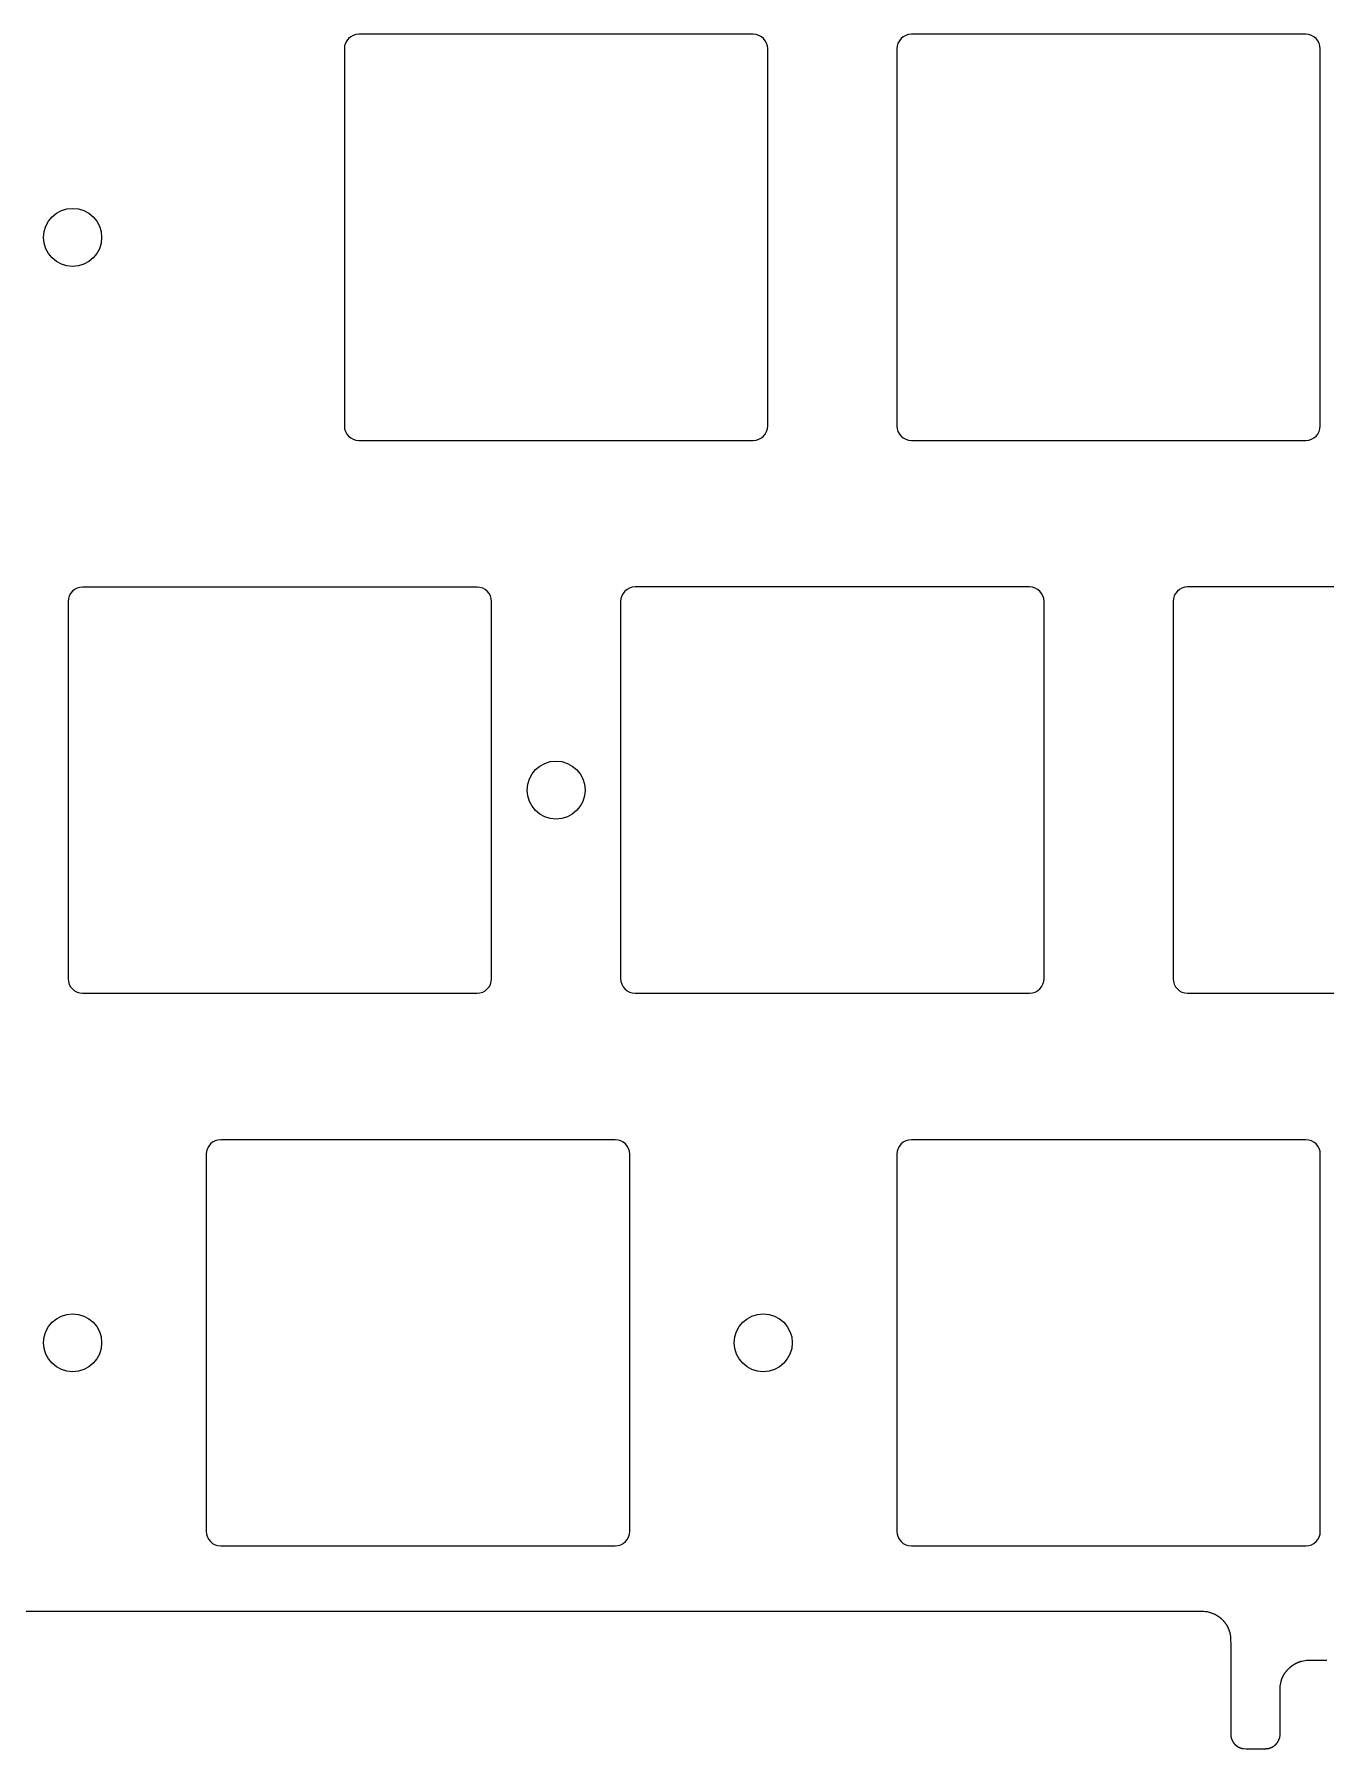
# Model space of a CAD drawing. Header units: millimetres. Extents: x -9 to 276, y -90 to 14.
# Drawn here: x 15.3 to 59.9, y -90.2 to -31.1 of the extents above; entities that cross this region are included whole.
import ezdxf

# ---------------------------------------------------------------- set-up
doc = ezdxf.new("R2010")
doc.units = ezdxf.units.MM
doc.layers.add('BLACK', color=7, linetype='CONTINUOUS')

msp = doc.modelspace()

# ---------------------------------------------------------------- linework, layer by layer
at = {"layer": 'BLACK', "linetype": 'Continuous'}
for p, q in [((40.13895, -31.10205), (26.53895, -31.10205)), ((59.18895, -31.10205), (45.58895, -31.10205)), ((26.03895, -31.60205), (26.03895, -44.60205)), ((40.63895, -44.60205), (40.63895, -31.60205)), ((45.08895, -31.60205), (45.08895, -44.60205)), ((59.68895, -44.60205), (59.68895, -31.60205)), ((26.53895, -45.10205), (40.13895, -45.10205)), ((45.58895, -45.10205), (59.18895, -45.10205)), ((30.614675, -50.1541), (17.014676, -50.1541)), ((49.66395, -50.15205), (36.06395, -50.15205)), ((68.71395, -50.15205), (55.11395, -50.15205)), ((16.514675, -50.654101), (16.514675, -63.654099)), ((31.114675, -63.6541), (31.114675, -50.6541)), ((35.56395, -50.65205), (35.56395, -63.65205)), ((50.16395, -63.65205), (50.16395, -50.65205)), ((54.61395, -50.65205), (54.61395, -63.65205)), ((17.014676, -64.1541), (30.614675, -64.1541)), ((36.06395, -64.15205), (49.66395, -64.15205)), ((55.11395, -64.15205), (68.71395, -64.15205)), ((21.277175, -69.704101), (21.277175, -82.704099)), ((35.377175, -69.2041), (21.777176, -69.2041)), ((35.877175, -82.7041), (35.877175, -69.7041)), ((45.089675, -69.704101), (45.089675, -82.704099)), ((59.189675, -69.2041), (45.589676, -69.2041)), ((59.689675, -82.7041), (59.689675, -69.7041)), ((21.777176, -83.2041), (35.377175, -83.2041)), ((45.589676, -83.2041), (59.189675, -83.2041)), ((15.023245, -85.45), (16.024616, -85.45)), ((16.024616, -85.45), (16.793352, -85.45)), ((16.793352, -85.45), (17.761063, -85.45)), ((17.761063, -85.45), (18.92775, -85.45)), ((18.92775, -85.45), (19.58571, -85.45)), ((19.58571, -85.45), (20.293413, -85.45)), ((20.293413, -85.45), (21.05086, -85.45)), ((21.05086, -85.45), (21.448238, -85.45)), ((21.448238, -85.45), (21.65159, -85.45)), ((21.65159, -85.45), (21.858052, -85.45)), ((21.858052, -85.45), (21.966624, -85.45)), ((21.966624, -85.45), (22.075196, -85.45)), ((22.075196, -85.45), (22.29234, -85.45)), ((22.29234, -85.45), (22.726628, -85.45)), ((22.726628, -85.45), (23.160916, -85.45)), ((23.160916, -85.45), (23.595205, -85.45)), ((23.595205, -85.45), (24.463781, -85.45)), ((24.463781, -85.45), (25.332357, -85.45)), ((25.332357, -85.45), (27.06951, -85.45)), ((27.06951, -85.45), (28.806663, -85.45)), ((28.806663, -85.45), (30.543816, -85.45)), ((30.543816, -85.45), (32.280969, -85.45)), ((32.280969, -85.45), (35.755274, -85.45)), ((35.755274, -85.45), (39.22958, -85.45)), ((39.22958, -85.45), (42.703886, -85.45)), ((42.703886, -85.45), (46.178192, -85.45)), ((46.178192, -85.45), (47.915344, -85.45)), ((47.915344, -85.45), (49.652497, -85.45)), ((49.652497, -85.45), (50.521074, -85.45)), ((50.521074, -85.45), (51.823522, -85.45)), ((51.823522, -85.45), (52.258129, -85.45)), ((52.258129, -85.45), (52.692515, -85.45)), ((52.692515, -85.45), (52.909659, -85.45)), ((52.909659, -85.45), (53.018231, -85.45)), ((53.018231, -85.45), (53.126803, -85.45)), ((53.126803, -85.45), (53.302312, -85.45)), ((53.302312, -85.45), (53.468869, -85.45)), ((53.468869, -85.45), (53.775127, -85.45)), ((53.775127, -85.45), (54.280219, -85.45)), ((54.280219, -85.45), (54.479052, -85.45)), ((54.479052, -85.45), (54.642076, -85.45)), ((54.642076, -85.45), (54.769293, -85.45)), ((54.769293, -85.45), (54.819473, -85.45)), ((54.819473, -85.45), (54.841206, -85.45)), ((54.841206, -85.45), (54.842991, -85.45)), ((54.842991, -85.45), (54.860701, -85.45)), ((54.860701, -85.45), (54.862989, -85.45)), ((54.862989, -85.45), (54.956276, -85.450017)), ((54.956276, -85.450017), (55.046066, -85.45007)), ((55.046066, -85.45007), (55.208294, -85.450279)), ((55.208294, -85.450279), (55.463333, -85.451114)), ((55.463333, -85.451114), (55.621313, -85.453218)), ((55.621313, -85.453218), (55.630138, -85.453626)), ((55.630138, -85.453626), (55.638866, -85.454106)), ((55.638866, -85.454106), (55.647953, -85.454681)), ((55.647953, -85.454681), (55.658258, -85.455405)), ((55.658258, -85.455405), (55.670674, -85.456333)), ((55.670674, -85.456333), (55.670972, -85.456356)), ((55.670972, -85.456356), (55.677592, -85.456856)), ((55.677592, -85.456856), (55.726267, -85.460544)), ((55.726267, -85.460544), (55.786944, -85.467203)), ((55.786944, -85.467203), (55.860057, -85.483916)), ((55.860057, -85.483916), (56.017584, -85.540699)), ((56.017584, -85.540699), (56.025515, -85.544362)), ((56.025515, -85.544362), (56.033437, -85.54811)), ((56.033437, -85.54811), (56.041347, -85.55194)), ((56.041347, -85.55194), (56.049243, -85.555853)), ((56.049243, -85.555853), (56.057125, -85.559847)), ((56.057125, -85.559847), (56.064989, -85.563923)), ((56.064989, -85.563923), (56.072834, -85.568079)), ((56.072834, -85.568079), (56.080657, -85.572314)), ((56.080657, -85.572314), (56.088458, -85.576628)), ((56.088458, -85.576628), (56.092349, -85.578814)), ((56.092349, -85.578814), (56.096234, -85.581019)), ((56.096234, -85.581019), (56.100112, -85.583244)), ((56.100112, -85.583244), (56.103983, -85.585487)), ((56.103983, -85.585487), (56.107847, -85.58775)), ((56.107847, -85.58775), (56.111703, -85.590032)), ((56.111703, -85.590032), (56.115552, -85.592332)), ((56.115552, -85.592332), (56.119393, -85.59465)), ((56.119393, -85.59465), (56.123225, -85.596988)), ((56.123225, -85.596988), (56.12705, -85.599343)), ((56.12705, -85.599343), (56.130865, -85.601717)), ((56.130865, -85.601717), (56.134672, -85.604109)), ((56.134672, -85.604109), (56.13847, -85.606519)), ((56.13847, -85.606519), (56.142259, -85.608947)), ((56.142259, -85.608947), (56.146038, -85.611392)), ((56.146038, -85.611392), (56.149808, -85.613855)), ((56.149808, -85.613855), (56.153567, -85.616335)), ((56.153567, -85.616335), (56.157317, -85.618833)), ((56.157317, -85.618833), (56.161055, -85.621347)), ((56.161055, -85.621347), (56.164784, -85.623879)), ((56.164784, -85.623879), (56.168501, -85.626428)), ((56.168501, -85.626428), (56.172209, -85.628993)), ((56.172209, -85.628993), (56.175903, -85.631575)), ((56.175903, -85.631575), (56.179588, -85.634174)), ((56.179588, -85.634174), (56.18326, -85.636788)), ((56.18326, -85.636788), (56.186921, -85.639419)), ((56.186921, -85.639419), (56.190569, -85.642066)), ((56.190569, -85.642066), (56.194206, -85.644729)), ((56.194206, -85.644729), (56.197829, -85.647407)), ((56.197829, -85.647407), (56.201441, -85.650101)), ((56.201441, -85.650101), (56.205038, -85.65281)), ((56.205038, -85.65281), (56.208625, -85.655535)), ((56.208625, -85.655535), (56.212196, -85.658274)), ((56.212196, -85.658274), (56.215756, -85.66103)), ((56.215756, -85.66103), (56.2193, -85.663798)), ((56.2193, -85.663798), (56.222832, -85.666583)), ((56.222832, -85.666583), (56.226348, -85.669381)), ((56.226348, -85.669381), (56.229853, -85.672195)), ((56.229853, -85.672195), (56.233341, -85.675021)), ((56.233341, -85.675021), (56.236816, -85.677863)), ((56.236816, -85.677863), (56.240275, -85.680717)), ((56.240275, -85.680717), (56.243721, -85.683587)), ((56.243721, -85.683587), (56.24715, -85.686468)), ((56.24715, -85.686468), (56.250566, -85.689365)), ((56.250566, -85.689365), (56.253964, -85.692273)), ((56.253964, -85.692273), (56.25735, -85.695197)), ((56.25735, -85.695197), (56.260716, -85.698131)), ((56.260716, -85.698131), (56.264071, -85.70108)), ((56.264071, -85.70108), (56.267406, -85.704039)), ((56.267406, -85.704039), (56.270728, -85.707014)), ((56.270728, -85.707014), (56.27403, -85.709998)), ((56.27403, -85.709998), (56.27732, -85.712997)), ((56.27732, -85.712997), (56.28059, -85.716005)), ((56.28059, -85.716005), (56.283846, -85.719028)), ((56.283846, -85.719028), (56.287082, -85.72206)), ((56.287082, -85.72206), (56.290305, -85.725106)), ((56.290305, -85.725106), (56.293507, -85.728161)), ((56.293507, -85.728161), (56.296695, -85.73123)), ((56.296695, -85.73123), (56.299863, -85.734307)), ((56.299863, -85.734307), (56.303017, -85.737398)), ((56.303017, -85.737398), (56.308401, -85.742742)), ((56.308401, -85.742742), (56.314591, -85.74899)), ((56.314591, -85.74899), (56.320739, -85.75531)), ((56.320739, -85.75531), (56.326846, -85.761701)), ((56.326846, -85.761701), (56.332908, -85.768162)), ((56.332908, -85.768162), (56.338926, -85.774692)), ((56.338926, -85.774692), (56.344898, -85.781289)), ((56.344898, -85.781289), (56.350821, -85.787953)), ((56.350821, -85.787953), (56.356696, -85.794683)), ((56.356696, -85.794683), (56.362521, -85.801476)), ((56.362521, -85.801476), (56.368294, -85.808332)), ((56.368294, -85.808332), (56.374014, -85.815249)), ((56.374014, -85.815249), (56.379681, -85.822226)), ((56.379681, -85.822226), (56.385291, -85.829261)), ((56.385291, -85.829261), (56.390845, -85.836353)), ((56.390845, -85.836353), (56.39634, -85.8435)), ((56.39634, -85.8435), (56.401776, -85.850701)), ((56.401776, -85.850701), (56.407151, -85.857954)), ((56.407151, -85.857954), (56.412463, -85.865257)), ((56.412463, -85.865257), (56.417713, -85.872609)), ((56.417713, -85.872609), (56.422897, -85.880008)), ((56.422897, -85.880008), (56.428016, -85.887452)), ((56.428016, -85.887452), (56.433067, -85.894939)), ((56.433067, -85.894939), (56.43805, -85.902468)), ((56.43805, -85.902468), (56.442963, -85.910036)), ((56.442963, -85.910036), (56.447806, -85.917642)), ((56.447806, -85.917642), (56.452576, -85.925283)), ((56.452576, -85.925283), (56.454934, -85.929117)), ((56.454934, -85.929117), (56.457273, -85.932959)), ((56.457273, -85.932959), (56.459594, -85.936808)), ((56.459594, -85.936808), (56.461896, -85.940666)), ((56.461896, -85.940666), (56.46418, -85.94453)), ((56.46418, -85.94453), (56.466444, -85.948402)), ((56.466444, -85.948402), (56.468689, -85.952281)), ((56.468689, -85.952281), (56.470915, -85.956166)), ((56.470915, -85.956166), (56.473121, -85.960058)), ((56.473121, -85.960058), (56.475308, -85.963956)), ((56.475308, -85.963956), (56.477476, -85.96786)), ((56.477476, -85.96786), (56.479623, -85.97177)), ((56.479623, -85.97177), (56.481751, -85.975685)), ((56.481751, -85.975685), (56.483859, -85.979605)), ((56.483859, -85.979605), (56.485947, -85.98353)), ((56.485947, -85.98353), (56.488014, -85.98746)), ((56.488014, -85.98746), (56.490061, -85.991393)), ((56.490061, -85.991393), (56.492089, -85.995331)), ((56.492089, -85.995331), (56.494094, -85.999272)), ((56.494094, -85.999272), (56.49608, -86.003218)), ((56.49608, -86.003218), (56.498045, -86.007166)), ((56.498045, -86.007166), (56.499989, -86.011119)), ((56.499989, -86.011119), (56.501912, -86.015072)), ((56.501912, -86.015072), (56.503815, -86.01903)), ((56.503815, -86.01903), (56.505695, -86.022988)), ((56.505695, -86.022988), (56.507555, -86.02695)), ((56.507555, -86.02695), (56.510575, -86.033484)), ((56.510575, -86.033484), (56.567291, -86.190499)), ((56.567291, -86.190499), (56.584048, -86.263655)), ((56.584048, -86.263655), (56.590769, -86.324458)), ((56.590769, -86.324458), (56.594251, -86.369869)), ((56.594251, -86.369869), (56.595016, -86.379879)), ((56.595016, -86.379879), (56.595042, -86.380214)), ((56.595042, -86.380214), (56.595964, -86.392414)), ((56.595964, -86.392414), (56.596397, -86.398362)), ((56.596397, -86.398362), (56.596807, -86.404304)), ((56.596807, -86.404304), (56.597194, -86.41031)), ((56.597194, -86.41031), (56.597556, -86.41645)), ((56.597556, -86.41645), (56.597891, -86.422797)), ((56.597891, -86.422797), (56.598197, -86.42942)), ((56.598197, -86.42942), (56.600323, -86.586745)), ((56.600323, -86.586745), (56.601166, -86.840798)), ((56.601166, -86.840798), (56.601376, -87.00241)), ((56.601376, -87.00241), (56.601446, -87.187078)), ((56.601446, -87.187078), (56.601447, -87.276556)), ((56.601447, -87.276556), (56.601446, -87.29565)), ((56.601446, -87.29565), (56.601446, -87.404222)), ((56.601446, -87.404222), (56.601446, -87.621366)), ((58.574254, -87.459002), (58.580729, -87.452244)), ((58.580729, -87.452244), (58.587272, -87.44553)), ((58.587272, -87.44553), (58.593881, -87.438864)), ((58.593881, -87.438864), (58.600553, -87.432247)), ((58.600553, -87.432247), (58.607285, -87.425684)), ((58.607285, -87.425684), (58.614076, -87.419175)), ((58.614076, -87.419175), (58.620922, -87.412723)), ((58.620922, -87.412723), (58.627821, -87.406331)), ((58.627821, -87.406331), (58.63129, -87.403158)), ((58.63129, -87.403158), (58.634772, -87.400001)), ((58.634772, -87.400001), (58.638265, -87.396861)), ((58.638265, -87.396861), (58.64177, -87.393736)), ((58.64177, -87.393736), (58.645286, -87.390629)), ((58.645286, -87.390629), (58.648813, -87.387538)), ((58.648813, -87.387538), (58.65235, -87.384465)), ((58.65235, -87.384465), (58.655899, -87.381408)), ((58.655899, -87.381408), (58.659457, -87.378371)), ((58.659457, -87.378371), (58.663025, -87.37535)), ((58.663025, -87.37535), (58.666601, -87.372349)), ((58.666601, -87.372349), (58.670188, -87.369365)), ((58.670188, -87.369365), (58.673782, -87.366402)), ((58.673782, -87.366402), (58.677385, -87.363456)), ((58.677385, -87.363456), (58.680995, -87.360531)), ((58.680995, -87.360531), (58.684614, -87.357624)), ((58.684614, -87.357624), (58.688239, -87.354739)), ((58.688239, -87.354739), (58.691872, -87.351872)), ((58.691872, -87.351872), (58.69551, -87.349027)), ((58.69551, -87.349027), (58.699156, -87.346201)), ((58.699156, -87.346201), (58.702806, -87.343398)), ((58.702806, -87.343398), (58.706464, -87.340613)), ((58.706464, -87.340613), (58.710124, -87.337852)), ((58.710124, -87.337852), (58.713792, -87.33511)), ((58.713792, -87.33511), (58.717461, -87.332393)), ((58.717461, -87.332393), (58.721137, -87.329694)), ((58.721137, -87.329694), (58.724814, -87.327021)), ((58.724814, -87.327021), (58.728498, -87.324367)), ((58.728498, -87.324367), (58.732181, -87.321738)), ((58.732181, -87.321738), (58.735871, -87.319129)), ((58.735871, -87.319129), (58.742007, -87.314844)), ((58.742007, -87.314844), (58.745698, -87.312299)), ((58.745698, -87.312299), (58.749396, -87.309774)), ((58.749396, -87.309774), (58.75309, -87.307276)), ((58.75309, -87.307276), (58.756791, -87.304797)), ((58.756791, -87.304797), (58.760488, -87.302345)), ((58.760488, -87.302345), (58.764193, -87.299912)), ((58.764193, -87.299912), (58.767894, -87.297505)), ((58.767894, -87.297505), (58.771603, -87.295117)), ((58.771603, -87.295117), (58.77531, -87.292755)), ((58.77531, -87.292755), (58.779023, -87.290411)), ((58.779023, -87.290411), (58.782736, -87.288092)), ((58.782736, -87.288092), (58.786455, -87.285793)), ((58.786455, -87.285793), (58.790174, -87.283517)), ((58.790174, -87.283517), (58.7939, -87.28126)), ((58.7939, -87.28126), (58.797626, -87.279027)), ((58.797626, -87.279027), (58.801359, -87.276813)), ((58.801359, -87.276813), (58.805092, -87.274622)), ((58.805092, -87.274622), (58.808833, -87.272449)), ((58.808833, -87.272449), (58.812575, -87.2703)), ((58.812575, -87.2703), (58.816325, -87.268169)), ((58.816325, -87.268169), (58.820076, -87.26606)), ((58.820076, -87.26606), (58.823835, -87.26397)), ((58.823835, -87.26397), (58.827596, -87.261901)), ((58.827596, -87.261901), (58.831364, -87.259851)), ((58.831364, -87.259851), (58.835136, -87.257822)), ((58.835136, -87.257822), (58.838915, -87.255812)), ((58.838915, -87.255812), (58.842698, -87.253823)), ((58.842698, -87.253823), (58.846489, -87.251852)), ((58.846489, -87.251852), (58.850284, -87.249901)), ((58.850284, -87.249901), (58.854087, -87.247969)), ((58.854087, -87.247969), (58.857894, -87.246057)), ((58.857894, -87.246057), (58.86171, -87.244163)), ((58.86171, -87.244163), (58.865531, -87.24229)), ((58.865531, -87.24229), (58.86936, -87.240434)), ((58.86936, -87.240434), (58.873195, -87.238597)), ((58.873195, -87.238597), (58.877039, -87.236779)), ((58.877039, -87.236779), (58.880888, -87.23498)), ((58.880888, -87.23498), (58.884747, -87.233199)), ((58.884747, -87.233199), (58.888612, -87.231437)), ((58.888612, -87.231437), (58.892487, -87.229693)), ((58.892487, -87.229693), (58.896368, -87.227967)), ((58.896368, -87.227967), (58.900259, -87.226259)), ((58.900259, -87.226259), (58.904158, -87.22457)), ((58.904158, -87.22457), (58.908066, -87.222898)), ((58.908066, -87.222898), (58.911982, -87.221245)), ((58.911982, -87.221245), (58.915908, -87.219609)), ((58.915908, -87.219609), (58.919843, -87.217991)), ((58.919843, -87.217991), (58.923787, -87.216391)), ((58.923787, -87.216391), (58.927742, -87.214809)), ((58.927742, -87.214809), (58.931706, -87.213244)), ((58.931706, -87.213244), (58.939664, -87.210166)), ((58.939664, -87.210166), (58.947665, -87.207159)), ((58.947665, -87.207159), (58.955709, -87.20422)), ((58.955709, -87.20422), (58.963797, -87.201351)), ((58.963797, -87.201351), (58.971933, -87.19855)), ((58.971933, -87.19855), (58.980116, -87.195816)), ((58.980116, -87.195816), (58.98835, -87.193151)), ((58.98835, -87.193151), (58.996635, -87.190553)), ((58.996635, -87.190553), (59.004973, -87.188022)), ((59.004973, -87.188022), (59.013366, -87.185559)), ((59.013366, -87.185559), (59.021816, -87.183162)), ((59.021816, -87.183162), (59.030325, -87.180831)), ((59.030325, -87.180831), (59.038893, -87.178568)), ((59.038893, -87.178568), (59.047524, -87.17637)), ((59.047524, -87.17637), (59.056218, -87.174239)), ((59.056218, -87.174239), (59.057187, -87.174007)), ((59.057187, -87.174007), (59.21781, -87.147221)), ((59.21781, -87.147221), (59.28463, -87.144594)), ((59.28463, -87.144594), (59.402125, -87.143718)), ((59.402125, -87.143718), (59.44005, -87.143595)), ((59.44005, -87.143595), (59.478889, -87.143544)), ((59.478889, -87.143544), (59.521109, -87.14356)), ((59.521109, -87.14356), (59.57438, -87.143644)), ((59.57438, -87.143644), (59.619269, -87.143718)), ((59.619269, -87.143718), (59.677355, -87.143758)), ((59.677355, -87.143758), (59.768093, -87.143739)), ((59.768093, -87.143739), (59.836413, -87.143718)), ((59.836413, -87.143718), (59.919103, -87.143731)), ((56.601446, -87.621366), (56.601445, -88.055654)), ((58.302838, -88.108725), (58.307022, -88.038236)), ((58.307022, -88.038236), (58.337635, -87.877123)), ((58.337635, -87.877123), (58.338806, -87.872789)), ((58.338806, -87.872789), (58.339994, -87.868464)), ((58.339994, -87.868464), (58.341199, -87.864155)), ((58.341199, -87.864155), (58.342422, -87.859856)), ((58.342422, -87.859856), (58.343661, -87.855574)), ((58.343661, -87.855574), (58.344919, -87.8513)), ((58.344919, -87.8513), (58.346192, -87.847043)), ((58.346192, -87.847043), (58.347484, -87.842795)), ((58.347484, -87.842795), (58.348792, -87.838562)), ((58.348792, -87.838562), (58.350118, -87.834339)), ((58.350118, -87.834339), (58.35146, -87.83013)), ((58.35146, -87.83013), (58.35282, -87.825931)), ((58.35282, -87.825931), (58.354197, -87.821747)), ((58.354197, -87.821747), (58.355591, -87.817572)), ((58.355591, -87.817572), (58.357002, -87.813412)), ((58.357002, -87.813412), (58.358431, -87.80926)), ((58.358431, -87.80926), (58.359876, -87.805123)), ((58.359876, -87.805123), (58.361339, -87.800994)), ((58.361339, -87.800994), (58.362819, -87.79688)), ((58.362819, -87.79688), (58.364316, -87.792774)), ((58.364316, -87.792774), (58.36583, -87.788682)), ((58.36583, -87.788682), (58.367362, -87.784599)), ((58.367362, -87.784599), (58.368911, -87.780529)), ((58.368911, -87.780529), (58.370477, -87.776468)), ((58.370477, -87.776468), (58.37206, -87.77242)), ((58.37206, -87.77242), (58.373661, -87.76838)), ((58.373661, -87.76838), (58.375279, -87.764353)), ((58.375279, -87.764353), (58.376914, -87.760335)), ((58.376914, -87.760335), (58.378567, -87.756329)), ((58.378567, -87.756329), (58.380237, -87.752332)), ((58.380237, -87.752332), (58.381924, -87.748346)), ((58.381924, -87.748346), (58.383629, -87.74437)), ((58.383629, -87.74437), (58.385351, -87.740404)), ((58.385351, -87.740404), (58.387091, -87.736448)), ((58.387091, -87.736448), (58.388848, -87.732503)), ((58.388848, -87.732503), (58.390623, -87.728566)), ((58.390623, -87.728566), (58.392414, -87.724641)), ((58.392414, -87.724641), (58.394224, -87.720723)), ((58.394224, -87.720723), (58.396052, -87.716817)), ((58.396052, -87.716817), (58.397897, -87.712919)), ((58.397897, -87.712919), (58.399759, -87.709032)), ((58.399759, -87.709032), (58.40164, -87.705153)), ((58.40164, -87.705153), (58.403538, -87.701284)), ((58.403538, -87.701284), (58.405454, -87.697423)), ((58.405454, -87.697423), (58.407387, -87.693573)), ((58.407387, -87.693573), (58.409339, -87.689731)), ((58.409339, -87.689731), (58.411308, -87.685898)), ((58.411308, -87.685898), (58.413296, -87.682074)), ((58.413296, -87.682074), (58.415301, -87.678259)), ((58.415301, -87.678259), (58.417324, -87.674452)), ((58.417324, -87.674452), (58.419365, -87.670654)), ((58.419365, -87.670654), (58.421425, -87.666865)), ((58.421425, -87.666865), (58.423502, -87.663084)), ((58.423502, -87.663084), (58.425598, -87.659312)), ((58.425598, -87.659312), (58.427712, -87.655548)), ((58.427712, -87.655548), (58.429845, -87.651792)), ((58.429845, -87.651792), (58.431995, -87.648045)), ((58.431995, -87.648045), (58.434164, -87.644306)), ((58.434164, -87.644306), (58.436352, -87.640574)), ((58.436352, -87.640574), (58.438558, -87.636851)), ((58.438558, -87.636851), (58.440782, -87.633136)), ((58.440782, -87.633136), (58.443025, -87.629428)), ((58.443025, -87.629428), (58.447568, -87.622037)), ((58.447568, -87.622037), (58.452185, -87.614676)), ((58.452185, -87.614676), (58.456878, -87.607345)), ((58.456878, -87.607345), (58.461647, -87.600044)), ((58.461647, -87.600044), (58.466493, -87.592772)), ((58.466493, -87.592772), (58.471416, -87.585528)), ((58.471416, -87.585528), (58.476417, -87.578312)), ((58.476417, -87.578312), (58.481496, -87.571124)), ((58.481496, -87.571124), (58.486575, -87.564072)), ((58.486575, -87.564072), (58.491811, -87.556937)), ((58.491811, -87.556937), (58.49714, -87.549811)), ((58.49714, -87.549811), (58.502561, -87.542696)), ((58.502561, -87.542696), (58.508072, -87.535593)), ((58.508072, -87.535593), (58.513673, -87.528506)), ((58.513673, -87.528506), (58.519362, -87.521436)), ((58.519362, -87.521436), (58.525137, -87.514386)), ((58.525137, -87.514386), (58.530997, -87.507359)), ((58.530997, -87.507359), (58.536941, -87.500356)), ((58.536941, -87.500356), (58.542967, -87.493381)), ((58.542967, -87.493381), (58.549072, -87.486436)), ((58.549072, -87.486436), (58.555255, -87.479522)), ((58.555255, -87.479522), (58.561515, -87.472644)), ((58.561515, -87.472644), (58.567848, -87.465803)), ((58.567848, -87.465803), (58.574254, -87.459002)), ((56.601445, -88.614329), (56.601444, -88.924231)), ((56.601445, -88.055654), (56.601445, -88.489942)), ((56.601445, -88.489942), (56.601445, -88.614329)), ((58.300877, -88.387872), (58.3009, -88.345304)), ((58.300909, -88.430079), (58.300877, -88.387872)), ((58.3009, -88.345304), (58.300992, -88.30228)), ((58.300984, -88.472023), (58.300909, -88.430079)), ((58.301203, -88.555504), (58.300984, -88.472023)), ((58.300992, -88.30228), (58.301069, -88.280567)), ((58.301069, -88.280567), (58.301169, -88.258703)), ((58.301169, -88.258703), (58.301293, -88.236677)), ((58.301278, -88.582072), (58.301203, -88.555504)), ((58.301443, -88.648765), (58.301278, -88.582072)), ((58.301293, -88.236677), (58.301443, -88.214477)), ((58.301443, -88.214477), (58.302838, -88.108725)), ((56.601444, -88.924231), (56.601442, -89.026455)), ((56.601442, -89.026455), (56.601444, -89.358519)), ((58.301508, -88.687294), (58.301443, -88.648765)), ((58.301443, -89.083054), (58.301509, -88.959761)), ((58.301443, -89.190332), (58.301443, -89.083054)), ((58.301443, -89.300198), (58.301443, -89.190332)), ((58.30155, -88.725989), (58.301508, -88.687294)), ((58.301509, -88.959761), (58.301557, -88.88176)), ((58.301579, -88.803745), (58.30155, -88.725989)), ((58.301557, -88.88176), (58.301579, -88.803745)), ((56.601422, -89.660931), (56.601399, -89.679676)), ((56.601399, -89.679676), (56.601415, -89.687875)), ((56.601415, -89.687875), (56.601461, -89.695566)), ((56.601445, -89.64693), (56.601422, -89.660931)), ((56.60144, -89.486013), (56.601434, -89.526734)), ((56.601434, -89.526734), (56.601444, -89.575663)), ((56.601444, -89.467091), (56.60144, -89.486013)), ((56.601444, -89.358519), (56.601445, -89.371008)), ((56.601445, -89.371008), (56.601444, -89.467091)), ((56.601444, -89.575663), (56.601448, -89.584495)), ((56.601459, -89.616702), (56.601445, -89.64693)), ((56.601448, -89.584495), (56.601459, -89.616702)), ((56.601461, -89.695566), (56.603179, -89.735422)), ((56.603179, -89.735422), (56.610062, -89.786159)), ((56.610062, -89.786159), (56.611231, -89.792298)), ((56.611231, -89.792298), (56.612477, -89.798415)), ((56.612477, -89.798415), (56.6138, -89.804511)), ((56.6138, -89.804511), (56.615201, -89.810585)), ((56.615201, -89.810585), (56.616678, -89.816638)), ((56.616678, -89.816638), (56.618232, -89.82267)), ((58.263986, -89.883604), (58.288948, -89.805019)), ((58.288948, -89.805019), (58.300593, -89.722871)), ((58.300593, -89.722871), (58.300835, -89.719859)), ((58.300835, -89.719859), (58.301037, -89.717064)), ((58.301037, -89.717064), (58.301189, -89.714687)), ((58.30116, -89.625654), (58.301218, -89.593049)), ((58.30117, -89.64853), (58.30116, -89.625654)), ((58.301231, -89.664336), (58.30117, -89.64853)), ((58.301189, -89.714687), (58.301313, -89.71242)), ((58.301218, -89.593049), (58.301334, -89.554261)), ((58.30134, -89.676894), (58.301231, -89.664336)), ((58.301313, -89.71242), (58.301408, -89.710316)), ((58.301334, -89.554261), (58.301443, -89.517342)), ((58.301465, -89.686803), (58.30134, -89.676894)), ((58.301408, -89.710316), (58.301481, -89.708255)), ((58.301428, -89.357986), (58.301437, -89.322375)), ((58.301443, -89.40877), (58.301428, -89.357986)), ((58.301437, -89.322375), (58.301443, -89.300198)), ((58.301467, -89.42931), (58.301443, -89.40877)), ((58.301443, -89.517342), (58.301499, -89.480152)), ((58.301546, -89.693119), (58.301465, -89.686803)), ((58.301486, -89.444956), (58.301467, -89.42931)), ((58.301481, -89.708255), (58.30157, -89.704089)), ((58.301499, -89.480152), (58.301486, -89.444956)), ((58.301593, -89.699382), (58.301546, -89.693119)), ((58.30157, -89.704089), (58.301593, -89.699382)), ((56.618232, -89.82267), (56.619863, -89.828679)), ((56.619863, -89.828679), (56.62157, -89.834667)), ((56.62157, -89.834667), (56.623354, -89.840632)), ((56.623354, -89.840632), (56.625215, -89.846576)), ((56.625215, -89.846576), (56.627153, -89.852496)), ((56.627153, -89.852496), (56.629167, -89.858395)), ((56.629167, -89.858395), (56.631257, -89.86427)), ((56.631257, -89.86427), (56.633424, -89.870122)), ((56.633424, -89.870122), (56.635668, -89.875951)), ((56.635668, -89.875951), (56.637987, -89.881756)), ((56.637987, -89.881756), (56.640384, -89.887537)), ((56.640384, -89.887537), (56.642856, -89.893294)), ((56.642856, -89.893294), (56.645405, -89.899027)), ((56.645405, -89.899027), (56.648031, -89.904735)), ((56.648031, -89.904735), (56.650732, -89.910417)), ((56.650732, -89.910417), (56.65351, -89.916074)), ((56.65351, -89.916074), (56.656364, -89.921705)), ((56.656364, -89.921705), (56.659294, -89.927309)), ((56.659294, -89.927309), (56.6623, -89.932887)), ((56.6623, -89.932887), (56.665382, -89.938437)), ((56.665382, -89.938437), (56.66854, -89.94396)), ((56.66854, -89.94396), (56.671773, -89.949454)), ((56.671773, -89.949454), (56.675083, -89.95492)), ((56.675083, -89.95492), (56.678468, -89.960356)), ((56.678468, -89.960356), (56.681928, -89.965762)), ((56.681928, -89.965762), (56.685464, -89.971138)), ((56.685464, -89.971138), (56.689075, -89.976483)), ((56.689075, -89.976483), (56.689211, -89.976682)), ((56.689211, -89.976682), (56.691047, -89.979344)), ((56.691047, -89.979344), (56.6929, -89.981994)), ((56.6929, -89.981994), (56.694763, -89.984624)), ((56.694763, -89.984624), (56.696642, -89.987243)), ((56.696642, -89.987243), (56.698532, -89.989842)), ((56.698532, -89.989842), (56.700438, -89.992429)), ((56.700438, -89.992429), (56.702355, -89.994997)), ((56.702355, -89.994997), (56.704288, -89.997553)), ((56.704288, -89.997553), (56.706232, -90.000089)), ((56.706232, -90.000089), (56.708191, -90.002614)), ((56.708191, -90.002614), (56.71016, -90.005119)), ((56.71016, -90.005119), (56.712146, -90.007612)), ((56.712146, -90.007612), (56.714142, -90.010086)), ((56.714142, -90.010086), (56.716153, -90.012547)), ((56.716153, -90.012547), (56.718176, -90.014989)), ((56.718176, -90.014989), (56.720213, -90.017419)), ((56.720213, -90.017419), (56.722261, -90.01983)), ((56.722261, -90.01983), (56.724325, -90.022228)), ((56.724325, -90.022228), (56.726398, -90.024608)), ((56.726398, -90.024608), (56.728488, -90.026974)), ((56.728488, -90.026974), (56.730587, -90.029323)), ((56.730587, -90.029323), (56.732702, -90.031658)), ((56.732702, -90.031658), (56.734827, -90.033974)), ((56.734827, -90.033974), (56.736967, -90.036278)), ((56.736967, -90.036278), (56.739117, -90.038563)), ((56.739117, -90.038563), (56.741283, -90.040835)), ((56.741283, -90.040835), (56.743459, -90.043088)), ((56.743459, -90.043088), (56.745649, -90.045329)), ((56.745649, -90.045329), (56.74785, -90.047551)), ((56.74785, -90.047551), (56.750066, -90.049759)), ((56.750066, -90.049759), (56.752292, -90.05195)), ((56.752292, -90.05195), (56.754533, -90.054127)), ((56.754533, -90.054127), (56.756784, -90.056286)), ((56.756784, -90.056286), (56.75905, -90.058431)), ((56.75905, -90.058431), (56.761326, -90.060558)), ((56.761326, -90.060558), (56.763616, -90.062672)), ((56.763616, -90.062672), (56.765917, -90.064768)), ((56.765917, -90.064768), (56.768233, -90.06685)), ((56.768233, -90.06685), (56.770558, -90.068914)), ((56.770558, -90.068914), (56.772898, -90.070965)), ((56.772898, -90.070965), (56.775249, -90.072997)), ((56.775249, -90.072997), (56.777614, -90.075016)), ((56.777614, -90.075016), (56.779989, -90.077017)), ((56.779989, -90.077017), (56.782378, -90.079004)), ((56.782378, -90.079004), (56.784778, -90.080973)), ((56.784778, -90.080973), (56.787192, -90.082929)), ((56.787192, -90.082929), (56.789616, -90.084866)), ((56.789616, -90.084866), (56.792054, -90.08679)), ((56.792054, -90.08679), (56.794503, -90.088696)), ((56.794503, -90.088696), (56.796966, -90.090588)), ((56.796966, -90.090588), (56.799439, -90.092462)), ((56.799439, -90.092462), (56.801927, -90.094322)), ((56.801927, -90.094322), (56.804424, -90.096165)), ((56.804424, -90.096165), (56.806936, -90.097993)), ((56.806936, -90.097993), (56.809458, -90.099804)), ((56.809458, -90.099804), (56.811995, -90.101601)), ((56.811995, -90.101601), (56.814541, -90.10338)), ((56.814541, -90.10338), (56.817102, -90.105144)), ((56.817102, -90.105144), (56.819673, -90.106892)), ((56.819673, -90.106892), (56.822258, -90.108624)), ((56.822258, -90.108624), (56.824853, -90.11034)), ((56.824853, -90.11034), (56.827463, -90.112041)), ((56.827463, -90.112041), (56.830083, -90.113725)), ((56.830083, -90.113725), (56.832717, -90.115393)), ((56.832717, -90.115393), (56.835325, -90.117023)), ((56.835325, -90.117023), (56.840651, -90.12028)), ((56.840651, -90.12028), (56.846056, -90.123492)), ((56.846056, -90.123492), (56.851537, -90.126655)), ((56.851537, -90.126655), (56.85709, -90.129768)), ((56.85709, -90.129768), (56.862711, -90.132828)), ((56.862711, -90.132828), (56.868398, -90.135833)), ((56.868398, -90.135833), (56.874146, -90.138779)), ((56.874146, -90.138779), (56.879951, -90.141665)), ((56.879951, -90.141665), (56.885809, -90.144488)), ((56.885809, -90.144488), (56.891716, -90.147246)), ((56.891716, -90.147246), (56.897666, -90.149936)), ((56.897666, -90.149936), (56.903657, -90.152556)), ((56.903657, -90.152556), (56.909681, -90.155104)), ((56.909681, -90.155104), (56.915736, -90.157578)), ((56.915736, -90.157578), (56.918774, -90.158787)), ((56.918774, -90.158787), (56.921816, -90.159976)), ((56.921816, -90.159976), (56.924864, -90.161146)), ((56.924864, -90.161146), (56.927916, -90.162296)), ((56.927916, -90.162296), (56.930972, -90.163426)), ((56.930972, -90.163426), (56.934031, -90.164536)), ((56.934031, -90.164536), (56.937092, -90.165625)), ((56.937092, -90.165625), (56.940157, -90.166695)), ((56.940157, -90.166695), (56.943221, -90.167743)), ((56.943221, -90.167743), (56.946287, -90.16877)), ((56.946287, -90.16877), (56.949351, -90.169776)), ((56.949351, -90.169776), (56.952418, -90.170762)), ((56.952418, -90.170762), (56.95548, -90.171725)), ((56.95548, -90.171725), (56.958543, -90.172668)), ((56.958543, -90.172668), (56.961601, -90.173587)), ((56.961601, -90.173587), (56.964659, -90.174487)), ((56.964659, -90.174487), (56.96771, -90.175363)), ((56.96771, -90.175363), (56.970761, -90.176218)), ((56.970761, -90.176218), (56.973802, -90.177049)), ((56.973802, -90.177049), (56.976842, -90.17786)), ((56.976842, -90.17786), (56.979872, -90.178647)), ((56.979872, -90.178647), (56.9829, -90.179413)), ((56.9829, -90.179413), (56.985916, -90.180156)), ((56.985916, -90.180156), (56.988929, -90.180877)), ((56.988929, -90.180877), (56.991929, -90.181574)), ((56.991929, -90.181574), (56.994925, -90.18225)), ((56.994925, -90.18225), (56.997906, -90.182902)), ((56.997906, -90.182902), (57.000884, -90.183532)), ((57.000884, -90.183532), (57.003844, -90.184139)), ((57.003844, -90.184139), (57.006801, -90.184724)), ((57.006801, -90.184724), (57.009739, -90.185285)), ((57.009739, -90.185285), (57.012672, -90.185825)), ((57.012672, -90.185825), (57.015586, -90.186341)), ((57.015586, -90.186341), (57.018495, -90.186835)), ((57.018495, -90.186835), (57.021382, -90.187306)), ((57.021382, -90.187306), (57.024264, -90.187755)), ((57.024264, -90.187755), (57.028803, -90.188421)), ((57.028803, -90.188421), (57.127612, -90.193643)), ((57.127612, -90.193643), (57.151109, -90.193737)), ((57.151109, -90.193737), (57.179505, -90.193777)), ((57.179505, -90.193777), (57.215994, -90.193758)), ((57.215994, -90.193758), (57.236001, -90.193732)), ((57.236001, -90.193732), (57.240674, -90.193726)), ((57.240674, -90.193726), (57.457818, -90.193726)), ((57.457818, -90.193726), (57.495815, -90.193834)), ((57.495815, -90.193834), (57.536301, -90.193948)), ((57.536301, -90.193948), (57.557102, -90.193987)), ((57.557102, -90.193987), (57.578551, -90.194005)), ((57.578551, -90.194005), (57.600854, -90.193996)), ((57.600854, -90.193996), (57.624219, -90.19395)), ((57.624219, -90.19395), (57.648853, -90.193863)), ((57.648853, -90.193863), (57.674962, -90.193726)), ((57.674962, -90.193726), (57.711322, -90.19347)), ((57.711322, -90.19347), (57.756713, -90.193081)), ((57.756713, -90.193081), (57.79963, -90.192674)), ((57.79963, -90.192674), (57.802547, -90.192646)), ((57.802547, -90.192646), (57.80277, -90.192644)), ((57.80277, -90.192644), (57.813893, -90.192531)), ((57.813893, -90.192531), (57.823536, -90.192402)), ((57.823536, -90.192402), (57.827895, -90.192321)), ((57.827895, -90.192321), (57.831996, -90.192223)), ((57.831996, -90.192223), (57.835876, -90.192105)), ((57.835876, -90.192105), (57.839573, -90.191961)), ((57.839573, -90.191961), (57.843124, -90.191788)), ((57.843124, -90.191788), (57.846565, -90.191582)), ((57.846565, -90.191582), (57.849935, -90.191338)), ((57.849935, -90.191338), (57.853271, -90.191052)), ((57.853271, -90.191052), (57.856609, -90.19072)), ((57.856609, -90.19072), (57.859988, -90.190338)), ((57.859988, -90.190338), (57.863445, -90.189902)), ((57.863445, -90.189902), (57.867016, -90.189407)), ((57.867016, -90.189407), (57.872289, -90.188605)), ((57.872289, -90.188605), (57.875062, -90.188153)), ((57.875062, -90.188153), (57.877905, -90.187668)), ((57.877905, -90.187668), (57.880832, -90.187149)), ((57.880832, -90.187149), (57.883825, -90.186598)), ((57.883825, -90.186598), (57.886887, -90.186013)), ((57.886887, -90.186013), (57.89001, -90.185396)), ((57.89001, -90.185396), (57.893184, -90.184749)), ((57.893184, -90.184749), (57.896415, -90.184069)), ((57.896415, -90.184069), (57.899682, -90.18336)), ((57.899682, -90.18336), (57.903001, -90.18262)), ((57.903001, -90.18262), (57.906339, -90.181855)), ((57.906339, -90.181855), (57.909725, -90.181058)), ((57.909725, -90.181058), (57.913117, -90.180239)), ((57.913117, -90.180239), (57.91655, -90.179388)), ((57.91655, -90.179388), (57.919977, -90.178519)), ((57.919977, -90.178519), (57.923441, -90.177619)), ((57.923441, -90.177619), (57.926887, -90.176702)), ((57.926887, -90.176702), (57.930365, -90.175756)), ((57.930365, -90.175756), (57.933817, -90.174796)), ((57.933817, -90.174796), (57.937296, -90.173808)), ((57.937296, -90.173808), (57.94074, -90.172808)), ((57.94074, -90.172808), (57.944206, -90.171781)), ((57.944206, -90.171781), (57.947631, -90.170744)), ((57.947631, -90.170744), (57.951075, -90.169681)), ((57.951075, -90.169681), (57.954471, -90.168611)), ((57.954471, -90.168611), (57.957882, -90.167515)), ((57.957882, -90.167515), (57.961242, -90.166414)), ((57.961242, -90.166414), (57.964612, -90.165288)), ((57.964612, -90.165288), (57.967928, -90.16416)), ((57.967928, -90.16416), (57.971251, -90.163007)), ((57.971251, -90.163007), (57.974516, -90.161853)), ((57.974516, -90.161853), (57.977785, -90.160675)), ((57.977785, -90.160675), (57.980995, -90.159498)), ((57.980995, -90.159498), (57.984206, -90.158298)), ((57.984206, -90.158298), (57.987355, -90.1571)), ((57.987355, -90.1571), (57.990504, -90.15588)), ((57.990504, -90.15588), (57.99359, -90.154663)), ((57.99359, -90.154663), (57.996674, -90.153425)), ((57.996674, -90.153425), (57.999693, -90.15219)), ((57.999693, -90.15219), (58.002708, -90.150936)), ((58.002708, -90.150936), (58.005659, -90.149687)), ((58.005659, -90.149687), (58.008603, -90.148418)), ((58.008603, -90.148418), (58.011483, -90.147154)), ((58.011483, -90.147154), (58.014355, -90.145873)), ((58.014355, -90.145873), (58.017162, -90.144597)), ((58.017162, -90.144597), (58.019961, -90.143304)), ((58.019961, -90.143304), (58.022695, -90.142017)), ((58.022695, -90.142017), (58.025419, -90.140714)), ((58.025419, -90.140714), (58.027714, -90.139597)), ((58.027714, -90.139597), (58.03296, -90.136981)), ((58.03296, -90.136981), (58.038183, -90.134289)), ((58.038183, -90.134289), (58.04338, -90.131519)), ((58.04338, -90.131519), (58.048553, -90.128672)), ((58.048553, -90.128672), (58.053701, -90.125748)), ((58.053701, -90.125748), (58.058823, -90.122747)), ((58.058823, -90.122747), (58.063918, -90.119669)), ((58.063918, -90.119669), (58.068988, -90.116513)), ((58.068988, -90.116513), (58.07403, -90.113281)), ((58.07403, -90.113281), (58.079044, -90.109972)), ((58.079044, -90.109972), (58.084031, -90.106585)), ((58.084031, -90.106585), (58.088988, -90.103122)), ((58.088988, -90.103122), (58.093917, -90.099583)), ((58.093917, -90.099583), (58.098815, -90.095966)), ((58.098815, -90.095966), (58.103682, -90.092274)), ((58.103682, -90.092274), (58.108518, -90.088505)), ((58.108518, -90.088505), (58.113321, -90.08466)), ((58.113321, -90.08466), (58.118092, -90.08074)), ((58.118092, -90.08074), (58.122828, -90.076744)), ((58.122828, -90.076744), (58.12753, -90.072674)), ((58.12753, -90.072674), (58.132195, -90.068529)), ((58.132195, -90.068529), (58.136825, -90.06431)), ((58.136825, -90.06431), (58.141416, -90.060017)), ((58.141416, -90.060017), (58.145969, -90.055652)), ((58.145969, -90.055652), (58.150481, -90.051214)), ((58.150481, -90.051214), (58.154953, -90.046705)), ((58.154953, -90.046705), (58.159383, -90.042125)), ((58.159383, -90.042125), (58.16377, -90.037475)), ((58.16377, -90.037475), (58.168112, -90.032756)), ((58.168112, -90.032756), (58.172408, -90.027969)), ((58.172408, -90.027969), (58.176658, -90.023115)), ((58.176658, -90.023115), (58.180859, -90.018195)), ((58.180859, -90.018195), (58.18501, -90.013211)), ((58.18501, -90.013211), (58.18911, -90.008164)), ((58.18911, -90.008164), (58.193158, -90.003054)), ((58.193158, -90.003054), (58.197152, -89.997885)), ((58.197152, -89.997885), (58.20109, -89.992657)), ((58.20109, -89.992657), (58.204972, -89.987372)), ((58.204972, -89.987372), (58.208795, -89.982032)), ((58.208795, -89.982032), (58.212558, -89.976639)), ((58.212558, -89.976639), (58.216259, -89.971195)), ((58.216259, -89.971195), (58.219898, -89.965702)), ((58.219898, -89.965702), (58.223471, -89.960162)), ((58.223471, -89.960162), (58.226979, -89.954578)), ((58.226979, -89.954578), (58.230418, -89.948953)), ((58.230418, -89.948953), (58.233788, -89.943288)), ((58.233788, -89.943288), (58.237086, -89.937588)), ((58.237086, -89.937588), (58.240312, -89.931853)), ((58.240312, -89.931853), (58.243464, -89.926089)), ((58.243464, -89.926089), (58.24654, -89.920297)), ((58.24654, -89.920297), (58.249538, -89.91448)), ((58.249538, -89.91448), (58.252458, -89.908643)), ((58.252458, -89.908643), (58.255297, -89.902788)), ((58.255297, -89.902788), (58.258054, -89.89692)), ((58.258054, -89.89692), (58.260728, -89.891041)), ((58.260728, -89.891041), (58.262034, -89.888097)), ((58.262034, -89.888097), (58.263318, -89.885155)), ((58.263318, -89.885155), (58.263986, -89.883604))]:
    msp.add_line(p, q, dxfattribs=at)
at = {"layer": 'BLACK'}
for centre in [(16.6702, -38.10205), (33.33895, -57.15205), (16.6702, -76.20205), (40.4827, -76.20205)]:
    msp.add_circle(centre, 1, dxfattribs=at)
for centre, radius, start, end in [((26.539, -31.6021), 0.50005, 90.00572901, 179.99427099), ((40.1389, -31.6021), 0.50005, 0.00572901, 89.99427099), ((45.589, -31.6021), 0.50005, 90.00572901, 179.99427099), ((59.1889, -31.6021), 0.50005, 0.00572901, 89.99427099), ((26.539, -44.602), 0.50005, 180.00572901, 269.99427099), ((40.1389, -44.602), 0.50005, 270.00572901, 359.99427099), ((45.589, -44.602), 0.50005, 180.00572901, 269.99427099), ((59.1889, -44.602), 0.50005, 270.00572901, 359.99427099), ((17.014676, -50.654101), 0.500001, 90, 180), ((30.61465, -50.65415), 0.50005, 0.00572929, 89.9971355), ((36.064, -50.6521), 0.50005, 90.00572901, 179.99427099), ((49.6639, -50.6521), 0.50005, 0.00572901, 89.99427099), ((55.114, -50.6521), 0.50005, 90.00572901, 179.99427099), ((17.014676, -63.654099), 0.500001, 180, 270), ((30.61467, -63.6541), 0.500005, 270.00057296, 0), ((36.064, -63.652), 0.50005, 180.00572901, 269.99427099), ((49.6639, -63.652), 0.50005, 270.00572901, 359.99427099), ((55.114, -63.652), 0.50005, 180.00572901, 269.99427099), ((21.777176, -69.704101), 0.500001, 90, 180), ((35.37715, -69.70415), 0.50005, 0.00572929, 89.9971355), ((45.589676, -69.704101), 0.500001, 90, 180), ((59.18965, -69.70415), 0.50005, 0.00572929, 89.9971355), ((21.777176, -82.704099), 0.500001, 180, 270), ((35.37717, -82.7041), 0.500005, 270.00057296, 0), ((45.589676, -82.704099), 0.500001, 180, 270), ((59.18967, -82.7041), 0.500005, 270.00057296, 0)]:
    msp.add_arc(centre, radius, start, end, dxfattribs=at)

doc.saveas('drawing.dxf')
